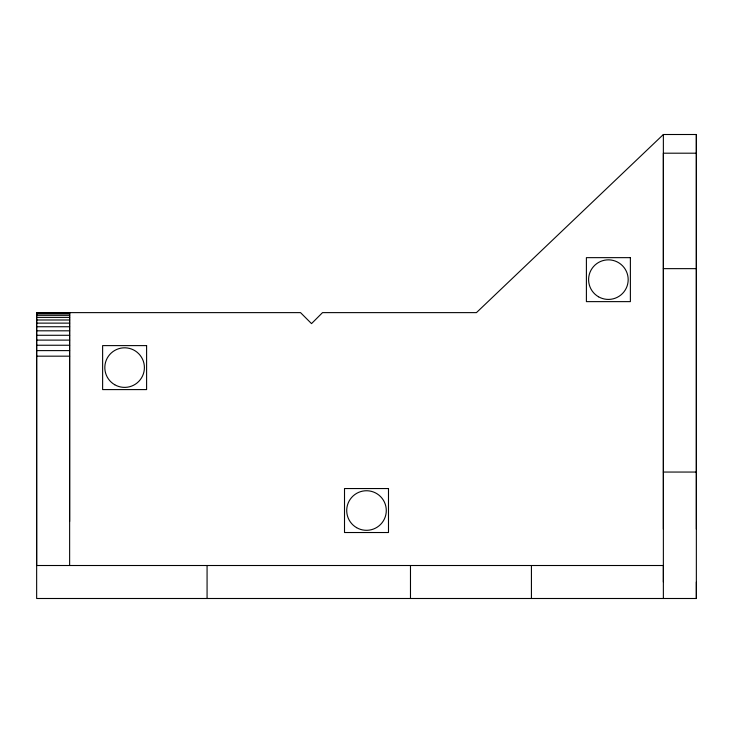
<?xml version="1.0" encoding="UTF-8"?>
<svg xmlns="http://www.w3.org/2000/svg" width="733" height="733" viewBox="0 0 733 733"><rect width="100%" height="100%" fill="white"/><g stroke="black" fill="none" stroke-linecap="round" stroke-linejoin="round"><path stroke-width="1.1" d="M696.35 598.495L696.35 134.506L663.365 134.506L476.45 312.625L322.52 312.625L311.525 323.62L300.53 312.625L36.65 312.625L36.65 598.495L696.35 598.495L696.35 582.002M69.635 521.53L69.635 312.625L69.635 565.51M207.072 598.495L207.072 565.51M410.48 598.495L410.48 565.51M531.425 598.495L531.425 565.51M663.365 582.002L663.365 565.51L36.65 565.51L36.65 312.625M663.365 529.18L663.365 153.197L696.35 153.197M696.35 529.18L696.35 134.506M663.365 268.644L696.35 268.644M36.65 312.927L69.635 312.927M36.65 313.825L69.635 313.825M36.65 315.318L69.635 315.318M36.65 317.38L69.635 317.38M36.65 319.991L69.635 319.991M36.65 323.125L69.635 323.125M36.65 326.744L69.635 326.744M36.65 330.812L69.635 330.812M36.65 335.283L69.635 335.283M36.65 340.112L69.635 340.112M36.65 345.243L69.635 345.243M36.65 350.612L69.635 350.612M36.65 356.174L69.635 356.174M663.365 472.052L696.35 472.052M663.365 134.506L663.365 598.495M630.38 257.649L586.4 257.649L586.4 301.63L630.38 301.63L630.38 257.649M146.6 345.609L102.62 345.609L102.62 389.589L146.6 389.589L146.6 345.609M388.49 488.545L344.51 488.545L344.51 532.525L388.49 532.525L388.49 488.545M356.604 527.668A19.791 19.791 0 0 0 386.291 510.535A19.791 19.791 0 0 0 356.604 493.391A19.791 19.791 0 0 0 356.604 527.668M114.715 384.733A19.791 19.791 0 0 0 144.401 367.599A19.791 19.791 0 0 0 114.715 350.456A19.791 19.791 0 0 0 114.715 384.733M598.495 296.773A19.791 19.791 0 0 0 628.181 279.639A19.791 19.791 0 0 0 598.495 262.496A19.791 19.791 0 0 0 598.495 296.773"/></g></svg>
